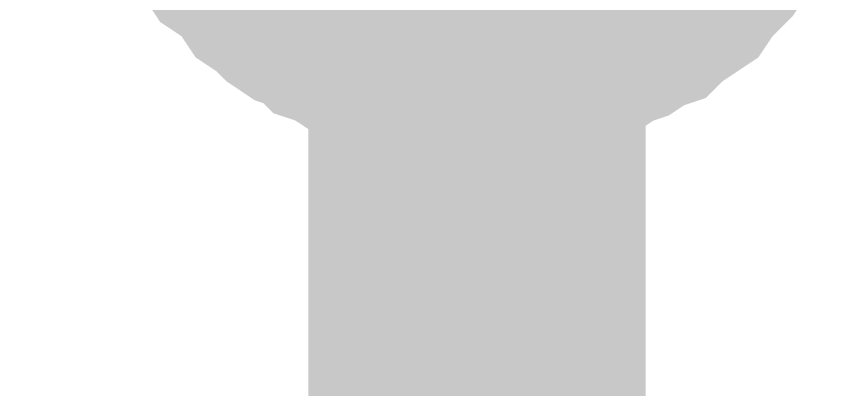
# Model space of a CAD drawing. Header units: inches. Extents: x 0 to 841, y 0 to 594.
# Drawn here: x 111.502 to 113.304, y 421.083 to 421.913 of the extents above; entities that cross this region are included whole.
import ezdxf

# ---------------------------------------------------------------- set-up
doc = ezdxf.new("R2010")
doc.units = ezdxf.units.IN
doc.layers.add('Sheet', color=255, linetype='Continuous')

msp = doc.modelspace()

# ---------------------------------------------------------------- linework, layer by layer
at = {"layer": 'Sheet'}
for points in [[(97.523, 422.4906, 0.7493, 0.7493, 0), (112.5248, 422.4906, 0.7493, 0.7493, 0), (112.5248, 419.9976, 0.7493, 0.7493, 0)], [(112.5248, 421.7382, 0.2997, 0.2997, 0), (112.4799, 421.7382, 0.2997, 0.2997, 0), (112.4462, 421.7382, 0.2997, 0.2997, 0), (112.4126, 421.7494, 0.2997, 0.2997, 0), (112.3676, 421.7494, 0.2997, 0.2997, 0), (112.334, 421.7607, 0.2997, 0.2997, 0), (112.3003, 421.7719, 0.2997, 0.2997, 0), (112.2554, 421.7831, 0.2997, 0.2997, 0), (112.2217, 421.7944, 0.2997, 0.2997, 0), (112.188, 421.8168, 0.2997, 0.2997, 0), (112.1543, 421.828, 0.2997, 0.2997, 0), (112.1318, 421.8505, 0.2997, 0.2997, 0), (112.0981, 421.8617, 0.2997, 0.2997, 0), (112.0645, 421.8842, 0.2997, 0.2997, 0), (112.042, 421.9066, 0.2997, 0.2997, 0), (112.0083, 421.9291, 0.2997, 0.2997, 0), (111.9859, 421.9628, 0.2997, 0.2997, 0), (111.9634, 421.9853, 0.2997, 0.2997, 0), (111.9297, 422.0077, 0.2997, 0.2997, 0), (111.9073, 422.0414, 0.2997, 0.2997, 0), (111.8848, 422.0751, 0.2997, 0.2997, 0)], [(112.5248, 421.7382, 0.2997, 0.2997, 0), (112.4799, 421.7382, 0.2997, 0.2997, 0), (112.4462, 421.7382, 0.2997, 0.2997, 0), (112.4126, 421.7494, 0.2997, 0.2997, 0), (112.3676, 421.7494, 0.2997, 0.2997, 0), (112.334, 421.7607, 0.2997, 0.2997, 0), (112.3003, 421.7719, 0.2997, 0.2997, 0), (112.2554, 421.7831, 0.2997, 0.2997, 0), (112.2217, 421.7944, 0.2997, 0.2997, 0), (112.188, 421.8168, 0.2997, 0.2997, 0), (112.1543, 421.828, 0.2997, 0.2997, 0), (112.1318, 421.8505, 0.2997, 0.2997, 0), (112.0981, 421.8617, 0.2997, 0.2997, 0), (112.0645, 421.8842, 0.2997, 0.2997, 0), (112.042, 421.9066, 0.2997, 0.2997, 0), (112.0083, 421.9291, 0.2997, 0.2997, 0), (111.9859, 421.9628, 0.2997, 0.2997, 0), (111.9634, 421.9853, 0.2997, 0.2997, 0), (111.9297, 422.0077, 0.2997, 0.2997, 0), (111.9073, 422.0414, 0.2997, 0.2997, 0), (111.8848, 422.0751, 0.2997, 0.2997, 0)], [(112.5248, 421.7382, 0.2997, 0.2997, 0), (112.4799, 421.7382, 0.2997, 0.2997, 0), (112.4462, 421.7382, 0.2997, 0.2997, 0), (112.4126, 421.7494, 0.2997, 0.2997, 0), (112.3676, 421.7494, 0.2997, 0.2997, 0), (112.334, 421.7607, 0.2997, 0.2997, 0), (112.3003, 421.7719, 0.2997, 0.2997, 0), (112.2554, 421.7831, 0.2997, 0.2997, 0), (112.2217, 421.7944, 0.2997, 0.2997, 0), (112.188, 421.8168, 0.2997, 0.2997, 0), (112.1543, 421.828, 0.2997, 0.2997, 0), (112.1318, 421.8505, 0.2997, 0.2997, 0), (112.0981, 421.8617, 0.2997, 0.2997, 0), (112.0645, 421.8842, 0.2997, 0.2997, 0), (112.042, 421.9066, 0.2997, 0.2997, 0), (112.0083, 421.9291, 0.2997, 0.2997, 0), (111.9859, 421.9628, 0.2997, 0.2997, 0), (111.9634, 421.9853, 0.2997, 0.2997, 0), (111.9297, 422.0077, 0.2997, 0.2997, 0), (111.9073, 422.0414, 0.2997, 0.2997, 0), (111.8848, 422.0751, 0.2997, 0.2997, 0)], [(112.5248, 421.9853, 0.2997, 0.2997, 0), (112.5024, 421.9853, 0.2997, 0.2997, 0), (112.4687, 421.9853, 0.2997, 0.2997, 0), (112.4462, 421.9965, 0.2997, 0.2997, 0), (112.4238, 421.9965, 0.2997, 0.2997, 0), (112.4013, 421.9965, 0.2997, 0.2997, 0), (112.3789, 422.0077, 0.2997, 0.2997, 0), (112.3452, 422.0189, 0.2997, 0.2997, 0), (112.3227, 422.0302, 0.2997, 0.2997, 0), (112.3003, 422.0302, 0.2997, 0.2997, 0), (112.2778, 422.0414, 0.2997, 0.2997, 0), (112.2666, 422.0526, 0.2997, 0.2997, 0), (112.2441, 422.0751, 0.2997, 0.2997, 0)], [(112.5248, 421.9853, 0.2997, 0.2997, 0), (112.5024, 421.9853, 0.2997, 0.2997, 0), (112.4687, 421.9853, 0.2997, 0.2997, 0), (112.4462, 421.9965, 0.2997, 0.2997, 0), (112.4238, 421.9965, 0.2997, 0.2997, 0), (112.4013, 421.9965, 0.2997, 0.2997, 0), (112.3789, 422.0077, 0.2997, 0.2997, 0), (112.3452, 422.0189, 0.2997, 0.2997, 0), (112.3227, 422.0302, 0.2997, 0.2997, 0), (112.3003, 422.0302, 0.2997, 0.2997, 0), (112.2778, 422.0414, 0.2997, 0.2997, 0), (112.2666, 422.0526, 0.2997, 0.2997, 0), (112.2441, 422.0751, 0.2997, 0.2997, 0)], [(113.1537, 422.0751, 0.2997, 0.2997, 0), (113.1312, 422.0414, 0.2997, 0.2997, 0), (113.1088, 422.0077, 0.2997, 0.2997, 0), (113.0863, 421.9853, 0.2997, 0.2997, 0), (113.0638, 421.9628, 0.2997, 0.2997, 0), (113.0414, 421.9291, 0.2997, 0.2997, 0), (113.0077, 421.9066, 0.2997, 0.2997, 0), (112.974, 421.8842, 0.2997, 0.2997, 0), (112.9515, 421.8617, 0.2997, 0.2997, 0), (112.9179, 421.8505, 0.2997, 0.2997, 0), (112.8842, 421.828, 0.2997, 0.2997, 0), (112.8505, 421.8168, 0.2997, 0.2997, 0), (112.8168, 421.7944, 0.2997, 0.2997, 0), (112.7831, 421.7831, 0.2997, 0.2997, 0), (112.7494, 421.7719, 0.2997, 0.2997, 0), (112.7157, 421.7607, 0.2997, 0.2997, 0), (112.6821, 421.7494, 0.2997, 0.2997, 0), (112.6371, 421.7494, 0.2997, 0.2997, 0), (112.6035, 421.7382, 0.2997, 0.2997, 0), (112.5585, 421.7382, 0.2997, 0.2997, 0), (112.5248, 421.7382, 0.2997, 0.2997, 0)], [(113.1537, 422.0751, 0.2997, 0.2997, 0), (113.1312, 422.0414, 0.2997, 0.2997, 0), (113.1088, 422.0077, 0.2997, 0.2997, 0), (113.0863, 421.9853, 0.2997, 0.2997, 0), (113.0638, 421.9628, 0.2997, 0.2997, 0), (113.0414, 421.9291, 0.2997, 0.2997, 0), (113.0077, 421.9066, 0.2997, 0.2997, 0), (112.974, 421.8842, 0.2997, 0.2997, 0), (112.9515, 421.8617, 0.2997, 0.2997, 0), (112.9179, 421.8505, 0.2997, 0.2997, 0), (112.8842, 421.828, 0.2997, 0.2997, 0), (112.8505, 421.8168, 0.2997, 0.2997, 0), (112.8168, 421.7944, 0.2997, 0.2997, 0), (112.7831, 421.7831, 0.2997, 0.2997, 0), (112.7494, 421.7719, 0.2997, 0.2997, 0), (112.7157, 421.7607, 0.2997, 0.2997, 0), (112.6821, 421.7494, 0.2997, 0.2997, 0), (112.6371, 421.7494, 0.2997, 0.2997, 0), (112.6035, 421.7382, 0.2997, 0.2997, 0), (112.5585, 421.7382, 0.2997, 0.2997, 0), (112.5248, 421.7382, 0.2997, 0.2997, 0)], [(113.1537, 422.0751, 0.2997, 0.2997, 0), (113.1312, 422.0414, 0.2997, 0.2997, 0), (113.1088, 422.0077, 0.2997, 0.2997, 0), (113.0863, 421.9853, 0.2997, 0.2997, 0), (113.0638, 421.9628, 0.2997, 0.2997, 0), (113.0414, 421.9291, 0.2997, 0.2997, 0), (113.0077, 421.9066, 0.2997, 0.2997, 0), (112.974, 421.8842, 0.2997, 0.2997, 0), (112.9515, 421.8617, 0.2997, 0.2997, 0), (112.9179, 421.8505, 0.2997, 0.2997, 0), (112.8842, 421.828, 0.2997, 0.2997, 0), (112.8505, 421.8168, 0.2997, 0.2997, 0), (112.8168, 421.7944, 0.2997, 0.2997, 0), (112.7831, 421.7831, 0.2997, 0.2997, 0), (112.7494, 421.7719, 0.2997, 0.2997, 0), (112.7157, 421.7607, 0.2997, 0.2997, 0), (112.6821, 421.7494, 0.2997, 0.2997, 0), (112.6371, 421.7494, 0.2997, 0.2997, 0), (112.6035, 421.7382, 0.2997, 0.2997, 0), (112.5585, 421.7382, 0.2997, 0.2997, 0), (112.5248, 421.7382, 0.2997, 0.2997, 0)], [(112.8056, 422.0751, 0.2997, 0.2997, 0), (112.7831, 422.0526, 0.2997, 0.2997, 0), (112.7719, 422.0414, 0.2997, 0.2997, 0), (112.7494, 422.0302, 0.2997, 0.2997, 0), (112.727, 422.0302, 0.2997, 0.2997, 0), (112.7045, 422.0189, 0.2997, 0.2997, 0), (112.6708, 422.0077, 0.2997, 0.2997, 0), (112.6484, 421.9965, 0.2997, 0.2997, 0), (112.6259, 421.9965, 0.2997, 0.2997, 0), (112.6035, 421.9965, 0.2997, 0.2997, 0), (112.581, 421.9853, 0.2997, 0.2997, 0), (112.5473, 421.9853, 0.2997, 0.2997, 0), (112.5248, 421.9853, 0.2997, 0.2997, 0)], [(112.8056, 422.0751, 0.2997, 0.2997, 0), (112.7831, 422.0526, 0.2997, 0.2997, 0), (112.7719, 422.0414, 0.2997, 0.2997, 0), (112.7494, 422.0302, 0.2997, 0.2997, 0), (112.727, 422.0302, 0.2997, 0.2997, 0), (112.7045, 422.0189, 0.2997, 0.2997, 0), (112.6708, 422.0077, 0.2997, 0.2997, 0), (112.6484, 421.9965, 0.2997, 0.2997, 0), (112.6259, 421.9965, 0.2997, 0.2997, 0), (112.6035, 421.9965, 0.2997, 0.2997, 0), (112.581, 421.9853, 0.2997, 0.2997, 0), (112.5473, 421.9853, 0.2997, 0.2997, 0), (112.5248, 421.9853, 0.2997, 0.2997, 0)], [(112.5248, 421.7382, 0.0991, 0.0991, 0), (112.4799, 421.7382, 0.0991, 0.0991, 0), (112.4462, 421.7382, 0.0991, 0.0991, 0), (112.4126, 421.7494, 0.0991, 0.0991, 0), (112.3676, 421.7494, 0.0991, 0.0991, 0), (112.334, 421.7607, 0.0991, 0.0991, 0), (112.3003, 421.7719, 0.0991, 0.0991, 0), (112.2554, 421.7831, 0.0991, 0.0991, 0), (112.2217, 421.7944, 0.0991, 0.0991, 0), (112.188, 421.8168, 0.0991, 0.0991, 0), (112.1543, 421.828, 0.0991, 0.0991, 0), (112.1318, 421.8505, 0.0991, 0.0991, 0), (112.0981, 421.8617, 0.0991, 0.0991, 0), (112.0645, 421.8842, 0.0991, 0.0991, 0), (112.042, 421.9066, 0.0991, 0.0991, 0), (112.0083, 421.9291, 0.0991, 0.0991, 0), (111.9859, 421.9628, 0.0991, 0.0991, 0)], [(112.5248, 421.7382, 0.0991, 0.0991, 0), (112.4799, 421.7382, 0.0991, 0.0991, 0), (112.4462, 421.7382, 0.0991, 0.0991, 0), (112.4126, 421.7494, 0.0991, 0.0991, 0), (112.3676, 421.7494, 0.0991, 0.0991, 0), (112.334, 421.7607, 0.0991, 0.0991, 0), (112.3003, 421.7719, 0.0991, 0.0991, 0), (112.2554, 421.7831, 0.0991, 0.0991, 0), (112.2217, 421.7944, 0.0991, 0.0991, 0), (112.188, 421.8168, 0.0991, 0.0991, 0), (112.1543, 421.828, 0.0991, 0.0991, 0), (112.1318, 421.8505, 0.0991, 0.0991, 0), (112.0981, 421.8617, 0.0991, 0.0991, 0), (112.0645, 421.8842, 0.0991, 0.0991, 0), (112.042, 421.9066, 0.0991, 0.0991, 0), (112.0083, 421.9291, 0.0991, 0.0991, 0), (111.9859, 421.9628, 0.0991, 0.0991, 0)], [(112.5248, 421.7382, 0.0991, 0.0991, 0), (112.4799, 421.7382, 0.0991, 0.0991, 0), (112.4462, 421.7382, 0.0991, 0.0991, 0), (112.4126, 421.7494, 0.0991, 0.0991, 0), (112.3676, 421.7494, 0.0991, 0.0991, 0), (112.334, 421.7607, 0.0991, 0.0991, 0), (112.3003, 421.7719, 0.0991, 0.0991, 0), (112.2554, 421.7831, 0.0991, 0.0991, 0), (112.2217, 421.7944, 0.0991, 0.0991, 0), (112.188, 421.8168, 0.0991, 0.0991, 0), (112.1543, 421.828, 0.0991, 0.0991, 0), (112.1318, 421.8505, 0.0991, 0.0991, 0), (112.0981, 421.8617, 0.0991, 0.0991, 0), (112.0645, 421.8842, 0.0991, 0.0991, 0), (112.042, 421.9066, 0.0991, 0.0991, 0), (112.0083, 421.9291, 0.0991, 0.0991, 0), (111.9859, 421.9628, 0.0991, 0.0991, 0)], [(113.0638, 421.9628, 0.0991, 0.0991, 0), (113.0414, 421.9291, 0.0991, 0.0991, 0), (113.0077, 421.9066, 0.0991, 0.0991, 0), (112.974, 421.8842, 0.0991, 0.0991, 0), (112.9515, 421.8617, 0.0991, 0.0991, 0), (112.9179, 421.8505, 0.0991, 0.0991, 0), (112.8842, 421.828, 0.0991, 0.0991, 0), (112.8505, 421.8168, 0.0991, 0.0991, 0), (112.8168, 421.7944, 0.0991, 0.0991, 0), (112.7831, 421.7831, 0.0991, 0.0991, 0), (112.7494, 421.7719, 0.0991, 0.0991, 0), (112.7157, 421.7607, 0.0991, 0.0991, 0), (112.6821, 421.7494, 0.0991, 0.0991, 0), (112.6371, 421.7494, 0.0991, 0.0991, 0), (112.6035, 421.7382, 0.0991, 0.0991, 0), (112.5585, 421.7382, 0.0991, 0.0991, 0), (112.5248, 421.7382, 0.0991, 0.0991, 0)], [(113.0638, 421.9628, 0.0991, 0.0991, 0), (113.0414, 421.9291, 0.0991, 0.0991, 0), (113.0077, 421.9066, 0.0991, 0.0991, 0), (112.974, 421.8842, 0.0991, 0.0991, 0), (112.9515, 421.8617, 0.0991, 0.0991, 0), (112.9179, 421.8505, 0.0991, 0.0991, 0), (112.8842, 421.828, 0.0991, 0.0991, 0), (112.8505, 421.8168, 0.0991, 0.0991, 0), (112.8168, 421.7944, 0.0991, 0.0991, 0), (112.7831, 421.7831, 0.0991, 0.0991, 0), (112.7494, 421.7719, 0.0991, 0.0991, 0), (112.7157, 421.7607, 0.0991, 0.0991, 0), (112.6821, 421.7494, 0.0991, 0.0991, 0), (112.6371, 421.7494, 0.0991, 0.0991, 0), (112.6035, 421.7382, 0.0991, 0.0991, 0), (112.5585, 421.7382, 0.0991, 0.0991, 0), (112.5248, 421.7382, 0.0991, 0.0991, 0)], [(113.0638, 421.9628, 0.0991, 0.0991, 0), (113.0414, 421.9291, 0.0991, 0.0991, 0), (113.0077, 421.9066, 0.0991, 0.0991, 0), (112.974, 421.8842, 0.0991, 0.0991, 0), (112.9515, 421.8617, 0.0991, 0.0991, 0), (112.9179, 421.8505, 0.0991, 0.0991, 0), (112.8842, 421.828, 0.0991, 0.0991, 0), (112.8505, 421.8168, 0.0991, 0.0991, 0), (112.8168, 421.7944, 0.0991, 0.0991, 0), (112.7831, 421.7831, 0.0991, 0.0991, 0), (112.7494, 421.7719, 0.0991, 0.0991, 0), (112.7157, 421.7607, 0.0991, 0.0991, 0), (112.6821, 421.7494, 0.0991, 0.0991, 0), (112.6371, 421.7494, 0.0991, 0.0991, 0), (112.6035, 421.7382, 0.0991, 0.0991, 0), (112.5585, 421.7382, 0.0991, 0.0991, 0), (112.5248, 421.7382, 0.0991, 0.0991, 0)]]:
    msp.add_lwpolyline(points, format="xyseb", dxfattribs=at)

doc.saveas('drawing.dxf')
